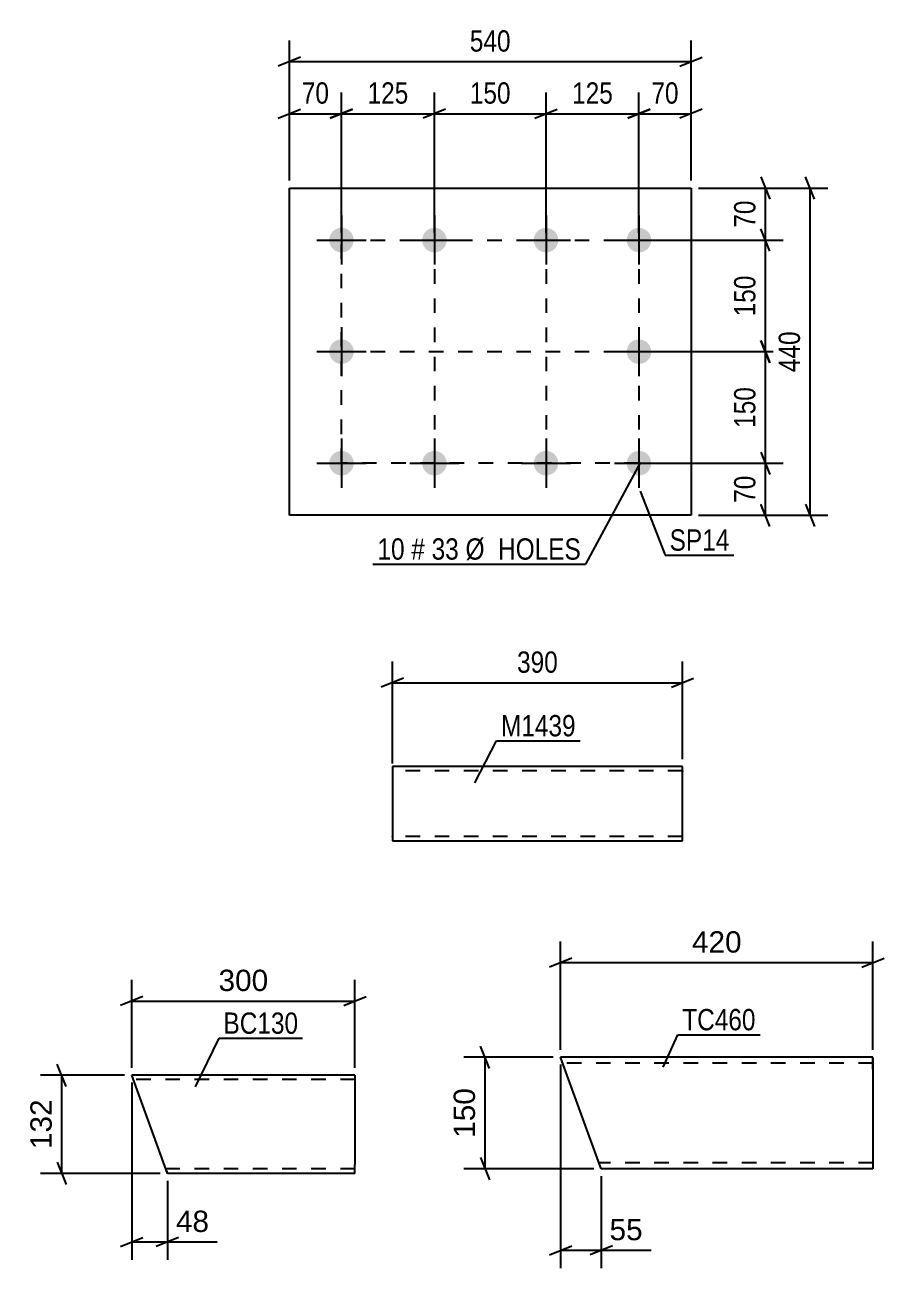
# Model space of a CAD drawing. Header units: millimetres. Extents: x 0 to 841, y 0 to 594.
# Drawn here: x 495.1 to 610.6, y 207.8 to 375 of the extents above; entities that cross this region are included whole.
import ezdxf

# ---------------------------------------------------------------- set-up
doc = ezdxf.new("R2010")
doc.units = ezdxf.units.MM
doc.linetypes.add('DXK_LINE_DOT2', pattern=[3.9198, 1.9599, -1.9599])
doc.styles.add('Arial', font='ARIAL.TTF', dxfattribs={"height": 0.2})
doc.styles.add('Arial Narrow', font='ARIALN.TTF', dxfattribs={"height": 0.2})

# ---------------------------------------------------------------- blocks, each defined once
blk = doc.blocks.new('Part-339278137-27574 - 27573')
at = {"color": 2, "linetype": 'Continuous'}
for p, q in [((583.49, 275.24), (544.5, 275.24)), ((544.5, 275.24), (544.5, 265.33)), ((583.49, 266.44), (583.49, 275.24)), ((583.49, 265.24), (583.49, 266.44)), ((544.5, 265.33), (544.5, 265.24)), ((544.5, 265.24), (583.49, 265.24))]:
    blk.add_line(p, q, dxfattribs=at)
at = {"color": 7, "linetype": 'DXK_LINE_DOT2'}
for p, q in [((583.49, 274.64), (544.5, 274.64)), ((583.49, 274.59), (583.49, 274.64)), ((583.49, 274.64), (583.49, 274.59)), ((583.49, 274.5), (583.49, 274.59)), ((583.49, 274.59), (583.49, 274.5)), ((544.5, 265.84), (544.5, 265.88)), ((583.49, 265.84), (544.5, 265.84)), ((583.49, 265.88), (583.49, 266.21)), ((583.49, 265.84), (583.49, 265.88))]:
    blk.add_line(p, q, dxfattribs=at)
blk = doc.blocks.new('Bolt-339278137-27549 - 27547')
at = {"linetype": 'Continuous'}
for points in [[(537.64, 347.67, -1), (537.64, 344.37, -1)], [(550.14, 347.67, -1), (550.14, 344.37, -1)], [(565.14, 347.67, -1), (565.14, 344.37, -1)], [(577.64, 347.67, -1), (577.64, 344.37, -1)], [(537.64, 332.67, -1), (537.64, 329.37, -1)], [(577.64, 332.67, -1), (577.64, 329.37, -1)], [(537.64, 317.67, -1), (537.64, 314.37, -1)], [(550.14, 317.67, -1), (550.14, 314.37, -1)], [(565.14, 317.67, -1), (565.14, 314.37, -1)], [(577.64, 317.67, -1), (577.64, 314.37, -1)]]:
    blk.add_hatch(color=1, dxfattribs=at).paths.add_polyline_path(points)
at = {"color": 1, "linetype": 'Continuous'}
for p, q in [((537.64, 349.32), (537.64, 342.72)), ((550.14, 349.32), (550.14, 342.72)), ((565.14, 349.32), (565.14, 342.72)), ((577.64, 349.32), (577.64, 342.72)), ((534.34, 346.02), (540.94, 346.02)), ((546.84, 346.02), (553.44, 346.02)), ((561.84, 346.02), (568.44, 346.02)), ((574.34, 346.02), (580.94, 346.02)), ((537.64, 334.32), (537.64, 327.72)), ((577.64, 334.32), (577.64, 327.72)), ((534.34, 331.02), (540.94, 331.02)), ((574.34, 331.02), (580.94, 331.02)), ((537.64, 319.32), (537.64, 312.72)), ((550.14, 319.32), (550.14, 312.72)), ((565.14, 319.32), (565.14, 312.72)), ((577.64, 319.32), (577.64, 312.72)), ((534.34, 316.02), (540.94, 316.02)), ((546.84, 316.02), (553.44, 316.02)), ((561.84, 316.02), (568.44, 316.02)), ((574.34, 316.02), (580.94, 316.02))]:
    blk.add_line(p, q, dxfattribs=at)
blk = doc.blocks.new('Part-339278137-27548 - 27547')
at = {"color": 2, "linetype": 'Continuous'}
for p, q in [((530.64, 309.02), (530.64, 353.02)), ((530.64, 353.02), (584.64, 353.02)), ((584.64, 353.02), (584.64, 309.02)), ((584.64, 309.02), (530.64, 309.02))]:
    blk.add_line(p, q, dxfattribs=at)
blk = doc.blocks.new('Part-339278137-31937 - 31936')
at = {"color": 2, "linetype": 'Continuous'}
for p, q in [((539.45, 233.72), (509.45, 233.72)), ((514.25, 220.52), (509.45, 233.72)), ((539.45, 233.72), (539.45, 233.63)), ((539.45, 233.63), (539.45, 232.52)), ((539.45, 232.52), (539.45, 221.72)), ((539.45, 220.52), (539.45, 221.72)), ((539.45, 220.52), (514.25, 220.52))]:
    blk.add_line(p, q, dxfattribs=at)
at = {"color": 7, "linetype": 'DXK_LINE_DOT2'}
for p, q in [((539.45, 233.12), (509.67, 233.12)), ((539.45, 233.37), (539.45, 232.52)), ((539.45, 221.12), (514.03, 221.12)), ((514.12, 220.87), (514.25, 220.52)), ((539.45, 220.61), (539.45, 220.87)), ((539.45, 220.52), (539.45, 220.61))]:
    blk.add_line(p, q, dxfattribs=at)
blk = doc.blocks.new('Part-339278137-35001 - 35000')
at = {"color": 2, "linetype": 'Continuous'}
for p, q in [((609.1, 236.14), (567.1, 236.14)), ((572.56, 221.14), (567.1, 236.14)), ((609.1, 234.54), (609.1, 236.14)), ((609.1, 234.54), (609.1, 221.14)), ((609.1, 221.14), (572.56, 221.14))]:
    blk.add_line(p, q, dxfattribs=at)
at = {"color": 7, "linetype": 'DXK_LINE_DOT2'}
for p, q in [((609.1, 236.01), (609.1, 234.54)), ((609.1, 235.34), (567.39, 235.34)), ((609.1, 221.94), (572.27, 221.94))]:
    blk.add_line(p, q, dxfattribs=at)
blk = doc.blocks.new('Rectangle-339278137-31506 - 27547')
at = {"color": 1, "linetype": 'DXK_LINE_DOT2'}
blk.add_lwpolyline([(537.64, 346.02), (577.64, 346.02), (577.64, 316.02), (537.64, 316.02), (537.64, 346.02)], close=True, dxfattribs=at)
blk = doc.blocks.new('Line-339278137-31516 - 27547')
at = {"color": 1, "linetype": 'DXK_LINE_DOT2'}
blk.add_line((550.14, 346.02), (550.14, 316.02), dxfattribs=at)
blk = doc.blocks.new('Line-339278137-31523 - 27547')
at = {"color": 1, "linetype": 'DXK_LINE_DOT2'}
blk.add_line((565.14, 346.02), (565.14, 316.02), dxfattribs=at)
blk = doc.blocks.new('Line-339278137-31530 - 27547')
at = {"color": 1, "linetype": 'DXK_LINE_DOT2'}
blk.add_line((537.64, 331.02), (577.64, 331.02), dxfattribs=at)
blk = doc.blocks.new('StraightDimension-339278137-28179 - 27573')
at = {"color": 7, "linetype": 'Continuous'}
for p, q in [((544.5, 275.64), (544.5, 289.34)), ((583.49, 276.24), (583.49, 289.34)), ((546, 287.09), (543, 285.89)), ((544.5, 286.49), (583.49, 286.49)), ((581.99, 285.89), (584.99, 287.09))]:
    blk.add_line(p, q, dxfattribs=at)
at = {"color": 0}
blk.add_wipeout([(567.34, 287.24), (567.34, 291.44), (560.65, 291.44), (560.65, 287.24)], dxfattribs=at)
at = {"color": 3, "style": 'Arial Narrow'}
blk.add_text('390', height=2.863, dxfattribs=at).set_placement((561.25, 287.84))
blk = doc.blocks.new('StraightDimension-339278137-28095 - 27547')
at = {"color": 7, "linetype": 'Continuous'}
for p, q in [((594.04, 354.52), (595.24, 351.52)), ((585.64, 353.02), (597.04, 353.02)), ((594.64, 346.02), (594.64, 353.02)), ((595.24, 344.52), (594.04, 347.52)), ((578.64, 346.02), (597.04, 346.02))]:
    blk.add_line(p, q, dxfattribs=at)
at = {"color": 0}
blk.add_wipeout([(593.89, 351.94), (589.69, 351.94), (589.69, 347.09), (593.89, 347.09)], dxfattribs=at)
at = {"color": 3, "style": 'Arial Narrow'}
blk.add_text('70', height=2.863, rotation=90.0002, dxfattribs=at).set_placement((593.29, 347.69))
blk = doc.blocks.new('StraightDimension-339278137-28096 - 27547')
at = {"color": 7, "linetype": 'Continuous'}
for p, q in [((595.24, 344.52), (594.04, 347.52)), ((578.64, 346.02), (597.04, 346.02)), ((594.64, 331.02), (594.64, 346.02)), ((594.04, 332.52), (595.24, 329.52)), ((578.64, 331.02), (597.04, 331.02))]:
    blk.add_line(p, q, dxfattribs=at)
at = {"color": 0}
blk.add_wipeout([(593.89, 341.86), (589.69, 341.86), (589.69, 335.17), (593.89, 335.17)], dxfattribs=at)
at = {"color": 3, "style": 'Arial Narrow'}
blk.add_text('150', height=2.863, rotation=90.0002, dxfattribs=at).set_placement((593.29, 335.77))
blk = doc.blocks.new('StraightDimension-339278137-28097 - 27547')
at = {"color": 7, "linetype": 'Continuous'}
for p, q in [((595.24, 329.52), (594.04, 332.52)), ((578.64, 331.02), (597.04, 331.02)), ((594.64, 316.02), (594.64, 331.02)), ((578.64, 316.02), (597.04, 316.02)), ((594.04, 317.52), (595.24, 314.52))]:
    blk.add_line(p, q, dxfattribs=at)
at = {"color": 0}
blk.add_wipeout([(593.89, 326.86), (589.69, 326.86), (589.69, 320.17), (593.89, 320.17)], dxfattribs=at)
at = {"color": 3, "style": 'Arial Narrow'}
blk.add_text('150', height=2.863, rotation=90.0002, dxfattribs=at).set_placement((593.29, 320.77))
blk = doc.blocks.new('StraightDimension-339278137-28098 - 27547')
at = {"color": 7, "linetype": 'Continuous'}
for p, q in [((578.64, 316.02), (597.04, 316.02)), ((594.04, 317.52), (595.24, 314.52)), ((594.64, 309.02), (594.64, 316.02)), ((595.24, 307.52), (594.04, 310.52)), ((585.64, 309.02), (597.04, 309.02))]:
    blk.add_line(p, q, dxfattribs=at)
at = {"color": 0}
blk.add_wipeout([(593.89, 314.94), (589.69, 314.94), (589.69, 310.09), (593.89, 310.09)], dxfattribs=at)
at = {"color": 3, "style": 'Arial Narrow'}
blk.add_text('70', height=2.863, rotation=90.0002, dxfattribs=at).set_placement((593.29, 310.69))
blk = doc.blocks.new('StraightDimension-339278137-28111 - 27547')
at = {"color": 7, "linetype": 'Continuous'}
for p, q in [((601.24, 351.52), (600.04, 354.52)), ((585.64, 353.02), (603.04, 353.02)), ((600.64, 309.02), (600.64, 353.02)), ((600.04, 310.52), (601.24, 307.52)), ((585.64, 309.02), (603.04, 309.02))]:
    blk.add_line(p, q, dxfattribs=at)
at = {"color": 0}
blk.add_wipeout([(599.89, 334.36), (595.69, 334.36), (595.69, 327.67), (599.89, 327.67)], dxfattribs=at)
at = {"color": 3, "style": 'Arial Narrow'}
blk.add_text('440', height=2.863, rotation=90.0002, dxfattribs=at).set_placement((599.29, 328.27))
blk = doc.blocks.new('StraightDimension-339278137-28115 - 27547')
at = {"color": 7, "linetype": 'Continuous'}
for p, q in [((577.64, 347.02), (577.64, 365.87)), ((584.64, 354.02), (584.64, 365.87)), ((576.14, 362.42), (579.14, 363.62)), ((577.64, 363.02), (584.64, 363.02)), ((586.14, 363.62), (583.14, 362.42))]:
    blk.add_line(p, q, dxfattribs=at)
at = {"color": 0}
blk.add_wipeout([(583.57, 363.77), (583.57, 367.97), (578.71, 367.97), (578.71, 363.77)], dxfattribs=at)
at = {"color": 3, "style": 'Arial Narrow'}
blk.add_text('70', height=2.863, dxfattribs=at).set_placement((579.31, 364.37))
blk = doc.blocks.new('StraightDimension-339278137-28116 - 27547')
at = {"color": 7, "linetype": 'Continuous'}
for p, q in [((565.14, 347.02), (565.14, 365.87)), ((577.64, 347.02), (577.64, 365.87)), ((563.64, 362.42), (566.64, 363.62)), ((565.14, 363.02), (577.64, 363.02)), ((579.14, 363.62), (576.14, 362.42))]:
    blk.add_line(p, q, dxfattribs=at)
at = {"color": 0}
blk.add_wipeout([(574.73, 363.77), (574.73, 367.97), (568.05, 367.97), (568.05, 363.77)], dxfattribs=at)
at = {"color": 3, "style": 'Arial Narrow'}
blk.add_text('125', height=2.863, dxfattribs=at).set_placement((568.65, 364.37))
blk = doc.blocks.new('StraightDimension-339278137-28117 - 27547')
at = {"color": 7, "linetype": 'Continuous'}
for p, q in [((550.14, 347.02), (550.14, 365.87)), ((565.14, 347.02), (565.14, 365.87)), ((551.64, 363.62), (548.64, 362.42)), ((550.14, 363.02), (565.14, 363.02)), ((563.64, 362.42), (566.64, 363.62))]:
    blk.add_line(p, q, dxfattribs=at)
at = {"color": 0}
blk.add_wipeout([(560.98, 363.77), (560.98, 367.97), (554.3, 367.97), (554.3, 363.77)], dxfattribs=at)
at = {"color": 3, "style": 'Arial Narrow'}
blk.add_text('150', height=2.863, dxfattribs=at).set_placement((554.9, 364.37))
blk = doc.blocks.new('StraightDimension-339278137-28118 - 27547')
at = {"color": 7, "linetype": 'Continuous'}
for p, q in [((537.64, 347.02), (537.64, 365.87)), ((550.14, 347.02), (550.14, 365.87)), ((536.14, 362.42), (539.14, 363.62)), ((537.64, 363.02), (550.14, 363.02)), ((551.64, 363.62), (548.64, 362.42))]:
    blk.add_line(p, q, dxfattribs=at)
at = {"color": 0}
blk.add_wipeout([(547.23, 363.77), (547.23, 367.97), (540.55, 367.97), (540.55, 363.77)], dxfattribs=at)
at = {"color": 3, "style": 'Arial Narrow'}
blk.add_text('125', height=2.863, dxfattribs=at).set_placement((541.15, 364.37))
blk = doc.blocks.new('StraightDimension-339278137-28119 - 27547')
at = {"color": 7, "linetype": 'Continuous'}
for p, q in [((530.64, 354.02), (530.64, 365.87)), ((537.64, 347.02), (537.64, 365.87)), ((529.14, 362.42), (532.14, 363.62)), ((530.64, 363.02), (537.64, 363.02)), ((539.14, 363.62), (536.14, 362.42))]:
    blk.add_line(p, q, dxfattribs=at)
at = {"color": 0}
blk.add_wipeout([(536.57, 363.77), (536.57, 367.97), (531.71, 367.97), (531.71, 363.77)], dxfattribs=at)
at = {"color": 3, "style": 'Arial Narrow'}
blk.add_text('70', height=2.863, dxfattribs=at).set_placement((532.31, 364.37))
blk = doc.blocks.new('StraightDimension-339278137-28135 - 27547')
at = {"color": 7, "linetype": 'Continuous'}
for p, q in [((530.64, 354.02), (530.64, 372.87)), ((584.64, 354.02), (584.64, 372.87)), ((532.14, 370.62), (529.14, 369.42)), ((530.64, 370.02), (584.64, 370.02)), ((583.14, 369.42), (586.14, 370.62))]:
    blk.add_line(p, q, dxfattribs=at)
at = {"color": 0}
blk.add_wipeout([(560.98, 370.77), (560.98, 374.97), (554.3, 374.97), (554.3, 370.77)], dxfattribs=at)
at = {"color": 3, "style": 'Arial Narrow'}
blk.add_text('540', height=2.863, dxfattribs=at).set_placement((554.9, 371.37))
blk = doc.blocks.new('StraightDimension-339278137-33379 - 31936')
at = {"color": 7, "linetype": 'Continuous'}
for p, q in [((509.45, 232.72), (509.45, 208.89)), ((514.25, 219.52), (514.25, 208.89)), ((507.95, 210.69), (510.95, 211.89)), ((509.45, 211.29), (514.25, 211.29)), ((515.75, 211.89), (512.75, 210.69))]:
    blk.add_line(p, q, dxfattribs=at)
at = {"color": 0}
blk.add_wipeout([(520.42, 212.04), (520.42, 216.24), (514.78, 216.24), (514.78, 212.04)], dxfattribs=at)
at = {"color": 7, "linetype": 'Continuous'}
blk.add_line((514.25, 211.29), (520.95, 211.29), dxfattribs=at)
blk.add_line((514.25, 211.29), (520.95, 211.29), dxfattribs=at)
at = {"color": 3, "style": 'Arial'}
blk.add_text('48', height=2.865, dxfattribs=at).set_placement((515.38, 212.64))
blk = doc.blocks.new('StraightDimension-339278137-33397 - 31936')
at = {"color": 7, "linetype": 'Continuous'}
for p, q in [((500.63, 232.22), (499.43, 235.22)), ((508.45, 233.72), (497.18, 233.72)), ((500.03, 220.52), (500.03, 233.72)), ((499.43, 222.02), (500.63, 219.02)), ((513.25, 220.52), (497.18, 220.52))]:
    blk.add_line(p, q, dxfattribs=at)
at = {"color": 0}
blk.add_wipeout([(499.28, 231.06), (495.08, 231.06), (495.08, 223.19), (499.28, 223.19)], dxfattribs=at)
at = {"color": 3, "style": 'Arial'}
blk.add_text('132', height=2.865, rotation=90.0002, dxfattribs=at).set_placement((498.68, 223.79))
blk = doc.blocks.new('StraightDimension-339278137-33368 - 31936')
at = {"color": 7, "linetype": 'Continuous'}
for p, q in [((509.45, 234.72), (509.45, 246.54)), ((539.45, 234.72), (539.45, 246.54)), ((510.95, 244.29), (507.95, 243.09)), ((537.95, 243.09), (540.95, 244.29)), ((509.45, 243.69), (539.45, 243.69))]:
    blk.add_line(p, q, dxfattribs=at)
at = {"color": 0}
blk.add_wipeout([(528.38, 244.44), (528.38, 248.64), (520.51, 248.64), (520.51, 244.44)], dxfattribs=at)
at = {"color": 3, "style": 'Arial'}
blk.add_text('300', height=2.865, dxfattribs=at).set_placement((521.11, 245.04))
blk = doc.blocks.new('StraightDimension-339278137-35009 - 35000')
at = {"color": 7, "linetype": 'Continuous'}
for p, q in [((567.1, 235.14), (567.1, 207.78)), ((572.56, 220.14), (572.56, 207.78)), ((565.6, 209.58), (568.6, 210.78)), ((574.06, 210.78), (571.06, 209.58)), ((567.1, 210.18), (572.56, 210.18))]:
    blk.add_line(p, q, dxfattribs=at)
at = {"color": 0}
blk.add_wipeout([(578.73, 210.93), (578.73, 215.13), (573.08, 215.13), (573.08, 210.93)], dxfattribs=at)
at = {"color": 7, "linetype": 'Continuous'}
blk.add_line((572.56, 210.18), (579.26, 210.18), dxfattribs=at)
blk.add_line((572.56, 210.18), (579.26, 210.18), dxfattribs=at)
at = {"color": 3, "style": 'Arial'}
blk.add_text('55', height=2.865, dxfattribs=at).set_placement((573.68, 211.53))
blk = doc.blocks.new('StraightDimension-339278137-35045 - 35000')
at = {"color": 7, "linetype": 'Continuous'}
for p, q in [((557.54, 234.64), (556.34, 237.64)), ((566.1, 236.14), (554.09, 236.14)), ((556.94, 221.14), (556.94, 236.14)), ((556.34, 222.64), (557.54, 219.64)), ((571.56, 221.14), (554.09, 221.14))]:
    blk.add_line(p, q, dxfattribs=at)
at = {"color": 0}
blk.add_wipeout([(556.19, 232.57), (551.99, 232.57), (551.99, 224.7), (556.19, 224.7)], dxfattribs=at)
at = {"color": 3, "style": 'Arial'}
blk.add_text('150', height=2.865, rotation=90.0002, dxfattribs=at).set_placement((555.59, 225.3))
blk = doc.blocks.new('StraightDimension-339278137-35027 - 35000')
at = {"color": 7, "linetype": 'Continuous'}
for p, q in [((567.1, 237.14), (567.1, 251.71)), ((609.1, 237.14), (609.1, 251.71)), ((568.6, 249.46), (565.6, 248.26)), ((607.6, 248.26), (610.6, 249.46)), ((567.1, 248.86), (609.1, 248.86))]:
    blk.add_line(p, q, dxfattribs=at)
at = {"color": 0}
blk.add_wipeout([(592.03, 249.61), (592.03, 253.81), (584.16, 253.81), (584.16, 249.61)], dxfattribs=at)
at = {"color": 3, "style": 'Arial'}
blk.add_text('420', height=2.865, dxfattribs=at).set_placement((584.76, 250.21))
blk = doc.blocks.new('Mark-339278137-28344 - 27573')
at = {"color": 0}
blk.add_wipeout([(569.14, 279.29), (569.14, 282.29), (559.09, 282.29), (559.09, 279.29)], dxfattribs=at)
blk.add_wipeout([(569.14, 279.29), (569.14, 282.29), (559.09, 282.29), (559.09, 279.29)], dxfattribs=at)
at = {"color": 30, "linetype": 'Continuous'}
for p, q in [((555.56, 273.04), (558.49, 278.69)), ((558.49, 278.69), (569.74, 278.69))]:
    blk.add_line(p, q, dxfattribs=at)
at = {"color": 3, "style": 'Arial Narrow'}
blk.add_text('M1439', height=2.863, dxfattribs=at).set_placement((559.09, 279.29))
blk = doc.blocks.new('Mark-339278137-28335 - 27547')
at = {"color": 0}
for points in [[(546.13, 303.05), (546.13, 306.05), (542.48, 306.05), (542.48, 303.05)], [(548.86, 303.05), (548.86, 306.05), (547.03, 306.05), (547.03, 303.05)], [(553.42, 303.05), (553.42, 306.05), (549.76, 306.05), (549.76, 303.05)], [(569.84, 303.05), (569.84, 306.05), (554.32, 306.05), (554.32, 303.05)]]:
    blk.add_wipeout(points, dxfattribs=at)
for points in [[(546.13, 303.05), (546.13, 306.05), (542.48, 306.05), (542.48, 303.05)], [(548.86, 303.05), (548.86, 306.05), (547.03, 306.05), (547.03, 303.05)], [(553.42, 303.05), (553.42, 306.05), (549.76, 306.05), (549.76, 303.05)], [(569.84, 303.05), (569.84, 306.05), (554.32, 306.05), (554.32, 303.05)]]:
    blk.add_wipeout(points, dxfattribs=at)
at = {"color": 7, "linetype": 'Continuous'}
for p in [(577.86, 316.18), (541.88, 302.45)]:
    blk.add_line(p, (570.44, 302.45), dxfattribs=at)
at = {"color": 3, "style": 'Arial Narrow'}
for s, height, p in [('Ø  HOLES', 2.863, (554.32, 303.05)), ('10', 2.863, (542.48, 303.05)), ('#', 2.86, (547.03, 303.05)), ('33', 2.863, (549.76, 303.05))]:
    blk.add_text(s, height=height, dxfattribs=at).set_placement(p)
blk = doc.blocks.new('Mark-339278137-28332 - 27547')
at = {"color": 0}
blk.add_wipeout([(589.8, 304.26), (589.8, 307.26), (581.76, 307.26), (581.76, 304.26)], dxfattribs=at)
blk.add_wipeout([(589.8, 304.26), (589.8, 307.26), (581.76, 307.26), (581.76, 304.26)], dxfattribs=at)
at = {"color": 30, "linetype": 'Continuous'}
for p, q in [((577.8, 312.27), (581.16, 303.66)), ((581.16, 303.66), (590.4, 303.66))]:
    blk.add_line(p, q, dxfattribs=at)
at = {"color": 3, "style": 'Arial Narrow'}
blk.add_text('SP14', height=2.863, dxfattribs=at).set_placement((581.76, 304.26))
blk = doc.blocks.new('Mark-339278137-33421 - 31936')
at = {"color": 0}
blk.add_wipeout([(531.82, 239.29), (531.82, 242.29), (521.78, 242.29), (521.78, 239.29)], dxfattribs=at)
blk.add_wipeout([(531.82, 239.29), (531.82, 242.29), (521.78, 242.29), (521.78, 239.29)], dxfattribs=at)
at = {"color": 30, "linetype": 'Continuous'}
for p, q in [((518.03, 232.17), (521.18, 238.69)), ((521.18, 238.69), (532.42, 238.69))]:
    blk.add_line(p, q, dxfattribs=at)
at = {"color": 3, "style": 'Arial Narrow'}
blk.add_text('BC130', height=2.863, dxfattribs=at).set_placement((521.78, 239.29))
blk = doc.blocks.new('Mark-339278137-35037 - 35000')
at = {"color": 0}
blk.add_wipeout([(593.33, 239.76), (593.33, 242.76), (583.46, 242.76), (583.46, 239.76)], dxfattribs=at)
blk.add_wipeout([(593.33, 239.76), (593.33, 242.76), (583.46, 242.76), (583.46, 239.76)], dxfattribs=at)
at = {"color": 30, "linetype": 'Continuous'}
for p, q in [((580.88, 234.82), (582.86, 239.16)), ((582.86, 239.16), (593.93, 239.16))]:
    blk.add_line(p, q, dxfattribs=at)
at = {"color": 3, "style": 'Arial Narrow'}
blk.add_text('TC460', height=2.863, dxfattribs=at).set_placement((583.46, 239.76))

msp = doc.modelspace()

# ---------------------------------------------------------------- block references
for name in ['Part-339278137-27548 - 27547', 'Bolt-339278137-27549 - 27547', 'Rectangle-339278137-31506 - 27547', 'Line-339278137-31516 - 27547', 'Line-339278137-31523 - 27547', 'Line-339278137-31530 - 27547', 'Part-339278137-27574 - 27573', 'Part-339278137-35001 - 35000', 'Part-339278137-31937 - 31936']:
    msp.add_blockref(name, (0, 0))

# ---------------------------------------------------------------- next in the draw order: block references
for name in ['StraightDimension-339278137-28095 - 27547', 'StraightDimension-339278137-28179 - 27573', 'StraightDimension-339278137-35009 - 35000', 'StraightDimension-339278137-33379 - 31936']:
    msp.add_blockref(name, (0, 0))

# ---------------------------------------------------------------- next in the draw order: block references
for name in ['StraightDimension-339278137-28096 - 27547', 'Mark-339278137-28344 - 27573', 'StraightDimension-339278137-35045 - 35000', 'StraightDimension-339278137-33397 - 31936']:
    msp.add_blockref(name, (0, 0))

# ---------------------------------------------------------------- next in the draw order: block references
for name in ['StraightDimension-339278137-28097 - 27547', 'StraightDimension-339278137-35027 - 35000', 'StraightDimension-339278137-33368 - 31936']:
    msp.add_blockref(name, (0, 0))

# ---------------------------------------------------------------- next in the draw order: block references
for name in ['StraightDimension-339278137-28098 - 27547', 'Mark-339278137-35037 - 35000', 'Mark-339278137-33421 - 31936']:
    msp.add_blockref(name, (0, 0))

# ---------------------------------------------------------------- next in the draw order: block references
for name in ['StraightDimension-339278137-28111 - 27547', 'Mark-339278137-28335 - 27547']:
    msp.add_blockref(name, (0, 0))

# ---------------------------------------------------------------- next in the draw order: block references
for name in ['StraightDimension-339278137-28115 - 27547', 'Mark-339278137-28332 - 27547']:
    msp.add_blockref(name, (0, 0))

# ---------------------------------------------------------------- next in the draw order: block references
msp.add_blockref('StraightDimension-339278137-28116 - 27547', (0, 0))

# ---------------------------------------------------------------- next in the draw order: block references
msp.add_blockref('StraightDimension-339278137-28117 - 27547', (0, 0))

# ---------------------------------------------------------------- next in the draw order: block references
msp.add_blockref('StraightDimension-339278137-28118 - 27547', (0, 0))

# ---------------------------------------------------------------- next in the draw order: block references
msp.add_blockref('StraightDimension-339278137-28119 - 27547', (0, 0))

# ---------------------------------------------------------------- next in the draw order: block references
msp.add_blockref('StraightDimension-339278137-28135 - 27547', (0, 0))

doc.saveas('drawing.dxf')
